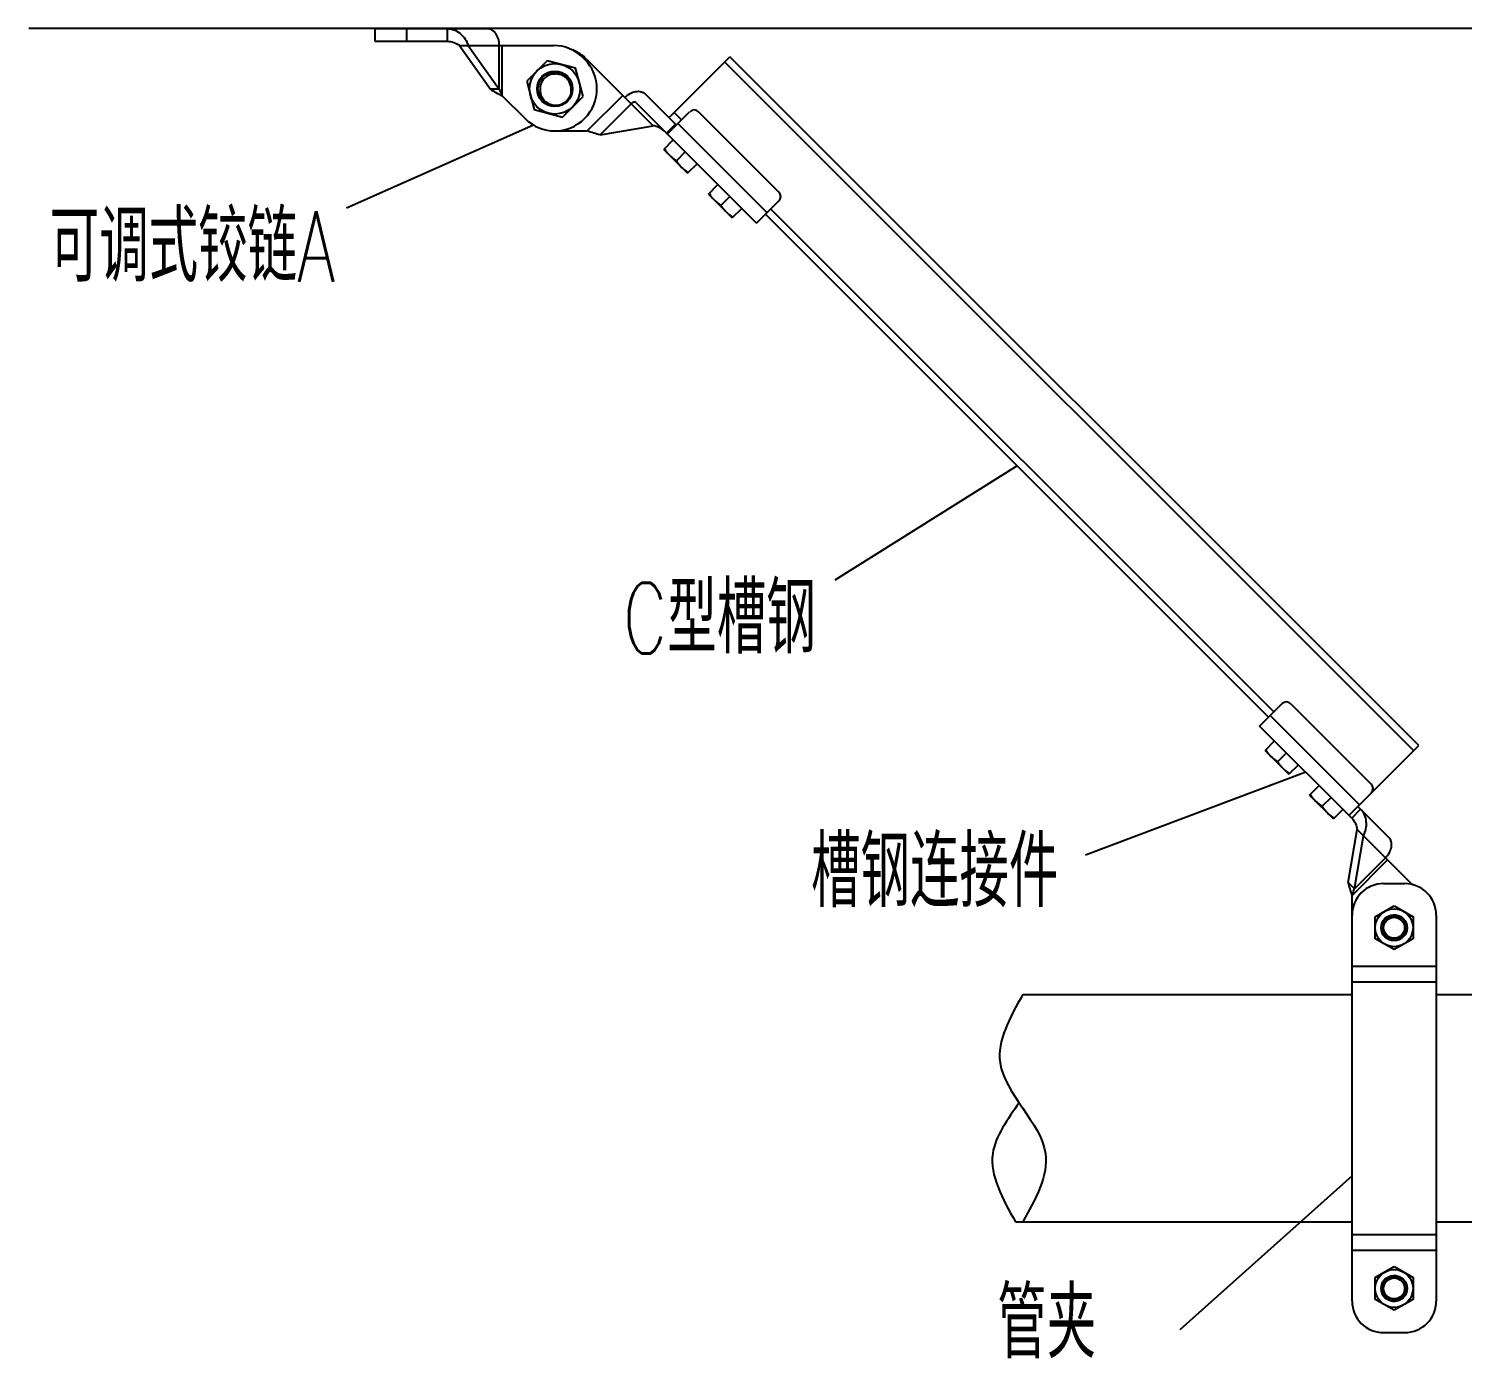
# Model space of a CAD drawing. Extents: x 27938 to 650306, y -92720 to 1524912.
# Drawn here: x 299298 to 307411, y 840436 to 847963 of the extents above; entities that cross this region are included whole.
import ezdxf

# ---------------------------------------------------------------- set-up
doc = ezdxf.new("R2010")
doc.units = 0
doc.header["$LTSCALE"] = 1000
doc.header["$MEASUREMENT"] = 0
doc.layers.add('bz', color=2, linetype='Continuous')
doc.layers.add('W_DIM', color=4, linetype='Continuous')
doc.styles.get("Standard").update_dxf_attribs({"font": 'gbenor.shx', "bigfont": 'gbcbig.shx'})
doc.styles.add('wwp100', font='txt.shx', dxfattribs={"width": 0.7, "height": 400, "bigfont": 'hztxt.shx'})
doc.dimstyles.get("Standard").update_dxf_attribs({"dimtxt": 0.18, "dimasz": 0.18, "dimexe": 0.18, "dimexo": 0.0625, "dimgap": 0.09, "dimtad": 0, "dimtih": 1, "dimtoh": 1, "dimdec": 4, "dimzin": 0, "dimdsep": 46, "dimtxsty": 'Standard', "dimcen": 0.09, "dimadec": 0, "dimazin": 0, "dimtfac": 1, "dimtdec": 4, "dimtofl": 0, "dimtmove": 0, "dimatfit": 3, "dimfxl": 1, "dimtolj": 1, "dimtzin": 0, "dimarcsym": 0})

msp = doc.modelspace()

# ---------------------------------------------------------------- linework, layer by layer
at = {"linetype": 'Continuous'}
for p, q in [((301257.5, 847963.2), (301257.5, 847891.8)), ((301257.5, 847963.2), (301893.6, 847963.2)), ((301436.1, 847963.2), (301436.1, 847891.8)), ((301666.5, 847963.2), (301666.5, 847891.8)), ((301257.5, 847891.8), (301666.5, 847891.8)), ((301735, 847868), (301910.4, 847619.9)), ((301735, 847868), (302268.1, 847868)), ((301785.6, 847868), (301960.9, 847619.9)), ((301960.9, 847619.9), (301960.9, 847868)), ((301977.8, 847583.4), (301977.8, 847868)), ((302232.7, 847781.8), (302116.1, 847665.2)), ((302392.1, 847739.1), (302232.7, 847781.8)), ((302443.8, 847790.9), (302436.5, 847798.2)), ((302454.2, 847790.9), (302831.1, 847413.9)), ((302920.5, 847459.3), (303265.7, 847804.5)), ((307135.1, 843876.1), (303236.2, 847775)), ((307164.5, 843905.6), (303265.7, 847804.5)), ((302273.1, 847706.4), (302273, 847706.4)), ((302275.8, 847706.4), (302275.9, 847706.4)), ((302434.8, 847579.8), (302392.1, 847739.1)), ((301960.9, 847619.9), (301910.4, 847619.9)), ((302116.1, 847665.2), (302158.8, 847505.8)), ((301977.8, 847583.4), (302107.1, 847454.1)), ((302318.1, 847463.1), (302434.8, 847579.8)), ((302659.5, 847585.6), (302458.3, 847384.3)), ((302531.7, 847362.6), (302707.1, 847538)), ((302735.9, 847542.9), (302910.5, 847368.2)), ((302786.4, 847593.4), (302961.1, 847418.7)), ((302158.8, 847505.8), (302318.1, 847463.1)), ((302912.5, 847367.1), (303038.3, 847493)), ((302992, 847446.7), (302949.9, 847488.8)), ((303543.5, 847038.4), (303088.9, 847493)), ((302275.4, 847384.3), (302458.3, 847384.3)), ((302531.7, 847362.6), (302831.1, 847413.9)), ((302957.6, 847422.1), (302907.1, 847371.6)), ((302912.1, 847366.7), (303417.2, 846861.6)), ((303476.1, 846920.5), (302971, 847425.6)), ((302891.9, 847279.1), (302945.7, 847333)), ((302891.9, 847279.1), (303026.6, 847144.4)), ((303013.1, 847265.7), (302963, 847215.6)), ((303080.4, 847198.3), (303026.6, 847144.4)), ((303144.4, 847026.6), (303198.3, 847080.4)), ((303144.4, 847026.6), (303279.1, 846891.9)), ((303265.7, 847013.1), (303215.6, 846963)), ((303543.5, 846987.8), (303417.2, 846861.6)), ((303333, 846945.7), (303279.1, 846891.9)), ((306314.2, 844065.6), (303467.7, 846912.1)), ((306343.7, 844095), (303497.2, 846941.5)), ((306263.7, 844015.1), (306390, 844141.3)), ((306440.5, 844141.3), (306895.1, 843686.7)), ((306322.6, 844074), (306827.8, 843568.8)), ((306784.5, 843494.3), (306263.7, 844015.1)), ((306294, 843877), (306347.9, 843930.9)), ((306294, 843877), (306428.7, 843742.3)), ((306771.3, 843512.4), (307164.5, 843905.6)), ((306415.2, 843863.5), (306365.2, 843813.4)), ((306482.6, 843796.2), (306428.7, 843742.3)), ((306546.6, 843624.4), (306600.5, 843678.3)), ((306546.6, 843624.4), (306681.3, 843489.7)), ((306667.8, 843610.9), (306617.7, 843560.8)), ((306735.2, 843543.6), (306681.3, 843489.7)), ((306784.5, 843494.3), (306835, 843544.8)), ((306819.4, 843560.4), (306995.5, 843384.2)), ((306764.7, 843129.6), (306816.1, 843429)), ((306800.4, 843093.9), (306851.8, 843393.3)), ((306816.1, 843429), (307127.9, 843117.2)), ((306786.5, 843056.1), (306987.7, 843257.3)), ((306975.8, 843269.3), (306800.4, 843093.9)), ((306764.7, 843129.6), (306800.4, 843093.9)), ((306786.5, 840759.9), (306786.5, 843056.1)), ((306965.1, 843123.3), (307084.2, 843123.3)), ((306917.5, 842935.1), (307024.6, 842997)), ((307024.6, 842997), (307131.8, 842935.1)), ((306917.5, 842811.4), (306917.5, 842935.1)), ((307002.5, 842941.1), (307002.3, 842941)), ((307060.2, 842921.7), (307060.1, 842921.8)), ((307080.6, 842920.2), (307080.6, 842920.2)), ((307080.6, 842920.2), (307080.7, 842920.1)), ((307131.8, 842935.1), (307131.8, 842811.4)), ((307262.7, 842944.7), (307262.7, 840759.9)), ((307024.6, 842749.6), (306917.5, 842811.4)), ((307131.8, 842811.4), (307024.6, 842749.6)), ((307074.7, 842822.2), (307074.6, 842822.2)), ((307074.8, 842822.3), (307074.7, 842822.2)), ((307074.7, 842822.2), (307074.7, 842822.2)), ((307074.8, 842822.3), (307074.8, 842822.3)), ((307075.2, 842822.7), (307075.1, 842822.6)), ((307075.1, 842822.6), (307075.1, 842822.6)), ((307075.3, 842822.8), (307075.2, 842822.7)), ((307075.2, 842822.7), (307075.2, 842822.7)), ((307075.4, 842822.9), (307075.3, 842822.8)), ((307075.3, 842822.8), (307075.3, 842822.8)), ((307075.9, 842823.3), (307075.8, 842823.3)), ((307075.8, 842823.3), (307075.8, 842823.2)), ((307076, 842823.4), (307075.9, 842823.3)), ((307097.4, 842867), (307097.4, 842866.9)), ((307097.4, 842866.7), (307097.4, 842866.7)), ((307097.5, 842868.3), (307097.5, 842868.1)), ((307097.5, 842868.3), (307097.5, 842868.1)), ((306786.5, 842656.2), (307262.7, 842656.2)), ((304923.2, 842495.3), (306786.5, 842495.3)), ((306786.5, 842566.9), (307262.7, 842566.9)), ((307262.7, 842495.3), (308215.3, 842495.3)), ((304881.7, 841209.4), (306786.5, 841209.4)), ((307262.7, 841209.4), (308185.5, 841209.4)), ((306786.5, 841137.7), (307262.7, 841137.7)), ((306786.5, 841048.4), (307262.7, 841048.4)), ((306917.5, 840893.2), (307024.6, 840955)), ((307024.6, 840955), (307131.8, 840893.2)), ((306917.5, 840769.5), (306917.5, 840893.2)), ((307002.5, 840899.2), (307002.3, 840899.1)), ((307060.2, 840879.8), (307060.1, 840879.9)), ((307080.6, 840878.3), (307080.6, 840878.2)), ((307080.6, 840878.2), (307080.7, 840878.1)), ((307131.8, 840893.2), (307131.8, 840769.5)), ((307097.4, 840825), (307097.4, 840825)), ((307097.4, 840824.8), (307097.4, 840824.7)), ((307097.5, 840826.3), (307097.5, 840826.2)), ((307097.5, 840826.3), (307097.5, 840826.1)), ((307024.6, 840707.6), (306917.5, 840769.5)), ((307131.8, 840769.5), (307024.6, 840707.6)), ((307074.7, 840780.2), (307074.6, 840780.2)), ((307074.8, 840780.3), (307074.7, 840780.3)), ((307074.7, 840780.3), (307074.7, 840780.2)), ((307074.8, 840780.4), (307074.8, 840780.3)), ((307075.2, 840780.7), (307075.1, 840780.7)), ((307075.1, 840780.7), (307075.1, 840780.7)), ((307075.3, 840780.8), (307075.2, 840780.8)), ((307075.2, 840780.8), (307075.2, 840780.7)), ((307075.4, 840780.9), (307075.3, 840780.9)), ((307075.3, 840780.9), (307075.3, 840780.8)), ((307075.9, 840781.4), (307075.8, 840781.3)), ((307075.8, 840781.3), (307075.8, 840781.3)), ((307076, 840781.5), (307075.9, 840781.4)), ((306965.1, 840581.3), (307084.2, 840581.3))]:
    msp.add_line(p, q, dxfattribs=at)
for centre, radius in [((302275.4, 847622.5), 142.9), ((302275.4, 847622.5), 100.2), ((302275.4, 847622.5), 95.3), ((307024.6, 842873.3), 107.1), ((307024.6, 842873.3), 73.7), ((307024.6, 842873.3), 59.5), ((307024.6, 840831.3), 107.1), ((307024.6, 840831.3), 73.7), ((307024.6, 840831.3), 59.5)]:
    msp.add_circle(centre, radius, dxfattribs=at)
for centre, radius, start, end in [((302268.1, 847629.8), 238.1, 45, 90), ((302285.8, 847622.5), 238.1, 45, 67.63031), ((302275.4, 847622.5), 238.1, 225, 45), ((302275.4, 847622.5), 83.9, 101.48488, 165.44483), ((302275.4, 847622.6), 83.8, 101.10333, 101.4834), ((302275.4, 847622.4), 84, 95.59662, 101.09946), ((302275.4, 847622.4), 84, 92.60725, 95.59802), ((302275.4, 847622.7), 83.7, 91.69418, 92.60616), ((302275.4, 847622.9), 83.5, 91.37381, 91.69398), ((302281.1, 847623.3), 83.5, 94.99489, 95.50792), ((302275.4, 847622.7), 83.7, 89.75296, 91.37328), ((302275.4, 847622.4), 84, 88.71875, 89.6641), ((302275.4, 847622.3), 84.1, 87.15432, 88.71863), ((302275.6, 847622.5), 84.1, 177.70337, 178.51134), ((302275.6, 847622.5), 84.1, 177.69503, 178.78973), ((302275.5, 847622.5), 84, 178.51135, 179.23308), ((302275.4, 847622.5), 83.9, 178.78883, 181.69256), ((302275.2, 847622.5), 83.7, 179.23213, 181.6927), ((302275.6, 847622.5), 84.1, 175.15789, 177.69509), ((302275.4, 847622.5), 83.9, 172.14543, 175.15819), ((302275.4, 847622.5), 83.9, 168.67355, 172.14337), ((302275.5, 847622.5), 84, 165.4458, 168.67361), ((302274, 847616.9), 94.7, 342.31446, 343.94712), ((303063.6, 847467.7), 35.7, 45, 135), ((303518.2, 847013.1), 35.7, 315, 45), ((306415.2, 844116.1), 35.7, 45, 135), ((306869.9, 843661.5), 35.7, 315, 45), ((306965.1, 842944.7), 178.6, 90, 180), ((307084.2, 842944.7), 178.6, 0, 90), ((307024.6, 842873.3), 71.4, 108.09219, 105.53041), ((307024.6, 842873.3), 60.1, 53.78972, 143.12824), ((307024.3, 842873.5), 59.7, 142.82749, 143.12822), ((307024.5, 842873.4), 60, 140.32828, 142.82605), ((307024.7, 842873.2), 60.2, 139.12725, 140.32924), ((307024.7, 842873.2), 60.3, 138.70846, 139.12741), ((307026.6, 842874.1), 71.2, 107.2173, 109.79104), ((307024.8, 842873.5), 59.8, 52.51705, 53.7893), ((307026.5, 842872.4), 59.8, 55.33718, 55.67721), ((307026.4, 842872.2), 59.9, 54.1228, 55.3368), ((307024.7, 842873.4), 60, 51.24611, 52.5171), ((307026.3, 842872), 60.2, 52.0023, 54.1222), ((307024.6, 842873.3), 60.2, 50.58106, 51.24633), ((307026.2, 842871.8), 60.4, 50.43148, 52.00277), ((307026.1, 842871.8), 60.5, 50.04004, 50.43172), ((307026.1, 842871.8), 60.5, 49.19898, 50.04001), ((307020.3, 842879.8), 72.4, 32.67364, 34.93175), ((307024.6, 842873.3), 73, 356.06244, 41.06244), ((307024.8, 842873.4), 72.8, 39.98819, 41.06221), ((307024.6, 842873.3), 73, 38.79662, 39.79988), ((307020.8, 842880.1), 71.9, 23.90688, 32.68142), ((307021.5, 842880.4), 71.1, 23.32965, 23.88613), ((307026.2, 842874.7), 71.5, 312.88161, 313.20481), ((307026.1, 842874.8), 71.6, 313.52425, 313.92611), ((307026, 842874.9), 71.7, 314.16129, 318.95629), ((307026.1, 842874.8), 71.7, 318.9568, 320.02346), ((307025.5, 842875.2), 72.3, 320.06817, 352.31475), ((307024.9, 842875.4), 72.9, 352.26728, 353.08797), ((307025, 842875.4), 72.9, 353.08802, 353.36074), ((307024.7, 842873.3), 73, 354.42131, 354.78419), ((307024.8, 842873.3), 72.9, 354.83536, 355.91999), ((307025, 842875.4), 72.8, 353.40008, 354.29095), ((307024.6, 840831.3), 71.4, 108.09219, 105.53041), ((307024.6, 840831.3), 60.1, 53.78972, 143.12824), ((307024.3, 840831.6), 59.7, 142.82749, 143.12822), ((307024.5, 840831.4), 60, 140.32828, 142.82605), ((307024.7, 840831.3), 60.2, 139.12725, 140.32924), ((307024.7, 840831.2), 60.3, 138.70846, 139.12741), ((307026.6, 840832.2), 71.2, 107.2173, 109.79104), ((307024.8, 840831.6), 59.8, 52.51705, 53.7893), ((307026.5, 840830.4), 59.8, 55.33718, 55.67721), ((307026.4, 840830.3), 59.9, 54.1228, 55.3368), ((307024.7, 840831.4), 60, 51.24611, 52.5171), ((307026.3, 840830.1), 60.2, 52.0023, 54.1222), ((307024.6, 840831.3), 60.2, 50.58106, 51.24633), ((307026.2, 840829.9), 60.4, 50.43148, 52.00277), ((307026.1, 840829.8), 60.5, 50.04004, 50.43172), ((307026.1, 840829.8), 60.5, 49.19898, 50.04001), ((307020.3, 840837.9), 72.4, 32.67364, 34.93175), ((307024.6, 840831.3), 73, 356.06244, 41.06244), ((307024.8, 840831.5), 72.8, 39.98819, 41.06221), ((307024.6, 840831.4), 73, 38.79662, 39.79988), ((307020.8, 840838.2), 71.9, 23.90688, 32.68142), ((307021.5, 840838.5), 71.1, 23.32965, 23.88613), ((307026, 840832.9), 71.7, 314.16129, 318.95629), ((307026.1, 840832.9), 71.7, 318.9568, 320.02346), ((307025.5, 840833.3), 72.3, 320.06817, 352.31475), ((307024.9, 840833.4), 72.9, 352.26728, 353.08797), ((307025, 840833.4), 72.9, 353.08802, 353.36074), ((307024.7, 840831.3), 73, 354.42131, 354.78419), ((307025, 840833.4), 72.8, 353.40008, 354.29095), ((307024.8, 840831.3), 72.9, 354.83536, 355.91999), ((306965.1, 840759.9), 178.6, 180, 270), ((307026.2, 840832.8), 71.5, 312.88161, 313.20481), ((307026.1, 840832.8), 71.6, 313.52425, 313.92611), ((307084.2, 840759.9), 178.6, 270, 0)]:
    msp.add_arc(centre, radius, start, end, dxfattribs=at)
for points, knots in [([(301666.5, 847963.2), (301679.6, 847963.2), (301706.5, 847958.1), (301741.6, 847936.7), (301768.9, 847905.6), (301781.1, 847880.8), (301785.6, 847868)], [0, 0, 0, 0, 0.243233, 0.493078, 0.748723, 1, 1, 1, 1]), ([(301960.9, 847868), (301960.9, 847880.2), (301957.7, 847904), (301943.6, 847935.2), (301921.7, 847957.4), (301902.5, 847963.2), (301893.6, 847963.2)], [0, 0, 0, 0, 0.287969, 0.555344, 0.790533, 1, 1, 1, 1]), ([(301666.5, 847891.8), (301679.3, 847891.8), (301704, 847887.1), (301725.6, 847874.8), (301735, 847868)], [0, 0, 0, 0, 0.522516, 1, 1, 1, 1]), ([(302365.1, 847590.7), (302369, 847604.5), (302370.7, 847634.2), (302355.5, 847668.2), (302335.1, 847688.8), (302316.4, 847700.1), (302295.6, 847706.5), (302281, 847707.1), (302273.8, 847706.5)], [0, 0, 0, 0, 0.249273, 0.49841, 0.623846, 0.749245, 0.874621, 1, 1, 1, 1]), ([(301910.4, 847619.9), (301920.3, 847613.1), (301942.6, 847600.6), (301965.6, 847589.3), (301977.8, 847583.4)], [0, 0, 0, 0, 0.468219, 1, 1, 1, 1]), ([(301960.9, 847619.9), (301962.1, 847616.9), (301967, 847604.4), (301973.2, 847592.4), (301977.8, 847583.4)], [0, 0, 0, 0, 0.244001, 1, 1, 1, 1]), ([(302191.5, 847620), (302191.2, 847612.7), (302192.6, 847597.9), (302200.2, 847577.1), (302212.8, 847558.9), (302234.9, 847539.5), (302270.5, 847526.4), (302300.5, 847530.3), (302314.1, 847535.4)], [0, 0, 0, 0, 0.125414, 0.250833, 0.376265, 0.501706, 0.750785, 1, 1, 1, 1]), ([(302671.4, 847573.7), (302680.1, 847582.3), (302699.2, 847596.9), (302731.2, 847609), (302762.4, 847609.2), (302780.1, 847599.7), (302786.4, 847593.4)], [0, 0, 0, 0, 0.287971, 0.555344, 0.790532, 1, 1, 1, 1]), ([(302735.9, 847542.9), (302734.3, 847544.5), (302729.9, 847546.8), (302722.1, 847546.8), (302714.1, 847543.8), (302709.3, 847540.1), (302707.1, 847538)], [0, 0, 0, 0, 0.209498, 0.444667, 0.711989, 1, 1, 1, 1]), ([(302531.7, 847362.6), (302520, 847364.7), (302495.3, 847371.6), (302471.1, 847379.9), (302458.3, 847384.3)], [0, 0, 0, 0, 0.468219, 1, 1, 1, 1]), ([(302896.4, 847382.3), (302887.4, 847391.4), (302866.6, 847405.5), (302842.7, 847412.1), (302831.1, 847413.9)], [0, 0, 0, 0, 0.522516, 1, 1, 1, 1]), ([(302912.5, 847367.1), (302912.4, 847367), (302911.5, 847366.9), (302911, 847367.7), (302910.5, 847368.2)], [0, 0, 0, 0, 0.126775, 1, 1, 1, 1]), ([(302895.6, 847282.9), (302897.8, 847279.6), (302906.8, 847266.3), (302917.1, 847253.9), (302925.5, 847245.5)], [0, 0, 0, 0, 0.250789, 1, 1, 1, 1]), ([(302925.5, 847245.5), (302934, 847237), (302946.4, 847226.8), (302959.6, 847217.8), (302963, 847215.6)], [0, 0, 0, 0, 0.749211, 1, 1, 1, 1]), ([(302963, 847215.6), (302965.2, 847212.2), (302974.2, 847199), (302984.4, 847186.6), (302992.9, 847178.1)], [0, 0, 0, 0, 0.250789, 1, 1, 1, 1]), ([(302992.9, 847178.1), (303001.4, 847169.6), (303013.8, 847159.4), (303027, 847150.4), (303030.3, 847148.2)], [0, 0, 0, 0, 0.749211, 1, 1, 1, 1]), ([(303148.2, 847030.4), (303150.4, 847027), (303159.4, 847013.8), (303169.6, 847001.4), (303178.1, 846992.9)], [0, 0, 0, 0, 0.250789, 1, 1, 1, 1]), ([(303178.1, 846992.9), (303186.6, 846984.4), (303199, 846974.2), (303212.2, 846965.2), (303215.6, 846963)], [0, 0, 0, 0, 0.749211, 1, 1, 1, 1]), ([(303215.6, 846963), (303217.8, 846959.6), (303226.7, 846946.4), (303237, 846934), (303245.5, 846925.5)], [0, 0, 0, 0, 0.250789, 1, 1, 1, 1]), ([(303245.5, 846925.5), (303253.9, 846917.1), (303266.3, 846906.8), (303279.6, 846897.8), (303282.9, 846895.7)], [0, 0, 0, 0, 0.749211, 1, 1, 1, 1]), ([(306297.8, 843880.8), (306300, 843877.4), (306309, 843864.2), (306319.2, 843851.8), (306327.7, 843843.3)], [0, 0, 0, 0, 0.250789, 1, 1, 1, 1]), ([(306327.7, 843843.3), (306336.2, 843834.8), (306348.6, 843824.6), (306361.8, 843815.6), (306365.2, 843813.4)], [0, 0, 0, 0, 0.749211, 1, 1, 1, 1]), ([(306365.2, 843813.4), (306367.3, 843810.1), (306376.3, 843796.8), (306386.6, 843784.4), (306395, 843776)], [0, 0, 0, 0, 0.250789, 1, 1, 1, 1]), ([(306395, 843776), (306403.5, 843767.5), (306415.9, 843757.2), (306429.1, 843748.3), (306432.5, 843746.1)], [0, 0, 0, 0, 0.749211, 1, 1, 1, 1]), ([(306550.4, 843628.2), (306552.6, 843624.8), (306561.5, 843611.6), (306571.8, 843599.2), (306580.3, 843590.7)], [0, 0, 0, 0, 0.250789, 1, 1, 1, 1]), ([(306580.3, 843590.7), (306588.7, 843582.3), (306601.1, 843572), (306614.4, 843563), (306617.7, 843560.8)], [0, 0, 0, 0, 0.749211, 1, 1, 1, 1]), ([(306617.7, 843560.8), (306619.9, 843557.5), (306628.9, 843544.3), (306639.1, 843531.9), (306647.6, 843523.4)], [0, 0, 0, 0, 0.250789, 1, 1, 1, 1]), ([(306851.8, 843393.3), (306857.7, 843405.5), (306866.6, 843431.7), (306869.3, 843473), (306859.6, 843512.9), (306844.3, 843535.5), (306835, 843544.8)], [0, 0, 0, 0, 0.251282, 0.506922, 0.756761, 1, 1, 1, 1]), ([(306647.6, 843523.4), (306656.1, 843514.9), (306668.5, 843504.7), (306681.7, 843495.7), (306685.1, 843493.5)], [0, 0, 0, 0, 0.749211, 1, 1, 1, 1]), ([(306784.5, 843494.3), (306782.4, 843496.3), (306778.5, 843500.3), (306773.9, 843505), (306769.6, 843510.7), (306771.3, 843512.4)], [0, 0, 0, 0, 0.378665, 0.693291, 1, 1, 1, 1]), ([(306784.5, 843494.3), (306793.5, 843485.2), (306807.7, 843464.5), (306814.2, 843440.5), (306816.1, 843429)], [0, 0, 0, 0, 0.522516, 1, 1, 1, 1]), ([(306975.8, 843269.3), (306984.5, 843277.9), (306999.1, 843297), (307011.1, 843329.1), (307011.3, 843360.3), (307001.9, 843377.9), (306995.5, 843384.2)], [0, 0, 0, 0, 0.287971, 0.555344, 0.790532, 1, 1, 1, 1]), ([(306764.7, 843129.6), (306766.9, 843117.8), (306773.8, 843093.1), (306782.1, 843069), (306786.5, 843056.1)], [0, 0, 0, 0, 0.468219, 1, 1, 1, 1]), ([(306786.5, 843056.1), (306787.5, 843059.4), (306791.7, 843072.1), (306796.2, 843084.8), (306800.4, 843093.9)], [0, 0, 0, 0, 0.254643, 1, 1, 1, 1]), ([(307002.3, 842941), (306994.8, 842938.3), (306980.5, 842930.2), (306964.5, 842911.7), (306955.8, 842888.8), (306955.3, 842864.3), (306963.4, 842841.1), (306979.1, 842822.3), (307000.4, 842810.1), (307016.6, 842807.6), (307024.6, 842807.9)], [0, 0, 0, 0, 0.125057, 0.250088, 0.37511, 0.500112, 0.62511, 0.750088, 0.875051, 1, 1, 1, 1]), ([(307059.8, 842935.5), (307053.9, 842938), (307041.3, 842941.5), (307021.9, 842941.3), (307003.3, 842935.5), (306992.5, 842928.2), (306987.8, 842923.8)], [0, 0, 0, 0, 0.250246, 0.500331, 0.750262, 1, 1, 1, 1]), ([(307024.6, 842807.9), (307030.9, 842808.1), (307043.4, 842810.3), (307060.4, 842818.9), (307074.2, 842832), (307083.5, 842848.6), (307087.6, 842867.2), (307085.9, 842886.2), (307078.6, 842903.8), (307070.4, 842913.5), (307065.6, 842917.6)], [0, 0, 0, 0, 0.125035, 0.250056, 0.37507, 0.500071, 0.625066, 0.75005, 0.875024, 1, 1, 1, 1]), ([(304902.4, 841882.7), (304838.2, 841787.9), (304677.4, 841574.4), (304808.5, 841340.1), (304881.7, 841209.4)], [567.944908, 567.944908, 567.944908, 567.944908, 845.129587, 1195.193724, 1195.193724, 1195.193724, 1195.193724]), ([(307002.3, 840899.1), (306994.8, 840896.4), (306980.5, 840888.3), (306964.5, 840869.7), (306955.8, 840846.8), (306955.3, 840822.3), (306963.4, 840799.2), (306979.1, 840780.3), (307000.4, 840768.2), (307016.6, 840765.7), (307024.6, 840765.9)], [0, 0, 0, 0, 0.125057, 0.250088, 0.37511, 0.500112, 0.62511, 0.750088, 0.875051, 1, 1, 1, 1]), ([(307059.8, 840893.5), (307053.9, 840896.1), (307041.3, 840899.5), (307021.9, 840899.3), (307003.3, 840893.6), (306992.5, 840886.2), (306987.8, 840881.8)], [0, 0, 0, 0, 0.250246, 0.500331, 0.750262, 1, 1, 1, 1]), ([(307024.6, 840765.9), (307030.9, 840766.1), (307043.4, 840768.4), (307060.4, 840776.9), (307074.2, 840790.1), (307083.5, 840806.6), (307087.6, 840825.3), (307085.9, 840844.2), (307078.6, 840861.8), (307070.4, 840871.6), (307065.6, 840875.6)], [0, 0, 0, 0, 0.125035, 0.250056, 0.37507, 0.500071, 0.625066, 0.75005, 0.875024, 1, 1, 1, 1])]:
    msp.add_open_spline(points, degree=3, knots=knots, dxfattribs=at)
for points in [[(306987.8, 842923.8), (306983.4, 842919.6), (306979.5, 842914.7), (306976.5, 842909.4)], [(306987.8, 840881.8), (306983.4, 840877.6), (306979.5, 840872.7), (306976.5, 840867.4)]]:
    msp.add_open_spline(points, degree=3, dxfattribs=at)
msp.add_spline([(304923.2, 842495.3), (304794.6, 842109.5), (305051.8, 841595.1), (304923.2, 841209.4)], degree=3, dxfattribs=at)
at = {"layer": 'bz'}
msp.add_line((312463.4, 847963.2), (299298, 847963.2), dxfattribs=at)

# ---------------------------------------------------------------- texts
at = {"layer": 'W_DIM', "color": 7, "style": 'wwp100', "width": 0.7}
for s, p in [('可调式铰链A', (299417, 846530.5)), ('C型槽钢', (302660, 844426.4)), ('槽钢连接件', (303725.2, 842990.6)), ('管夹', (304778.7, 840436.2))]:
    msp.add_text(s, height=400, dxfattribs=at).set_placement(p)

# ---------------------------------------------------------------- leaders
for points in [[(302154.7, 847417.2), (301096.4, 846946.3)], [(304891, 845488.8), (303860.6, 844841.2)], [(306524.1, 843754.7), (305278.8, 843284)], [(306786.5, 841468.4), (305811.2, 840597)]]:
    msp.add_leader(points, dimstyle='Standard', override={"dimgap": 20, "dimtad": 0})

doc.saveas('drawing.dxf')
